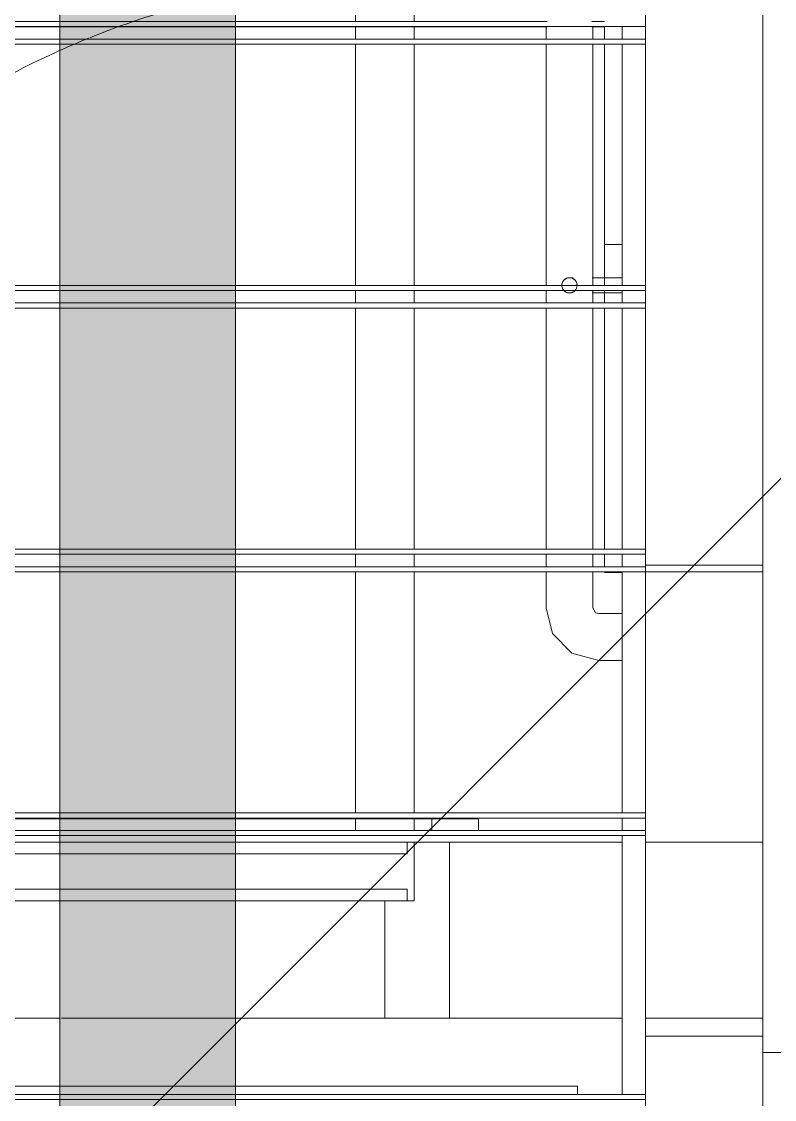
# Model space of a CAD drawing. Header units: millimetres. Extents: x -57519 to 497916, y -349472 to 446842.
# Drawn here: x 299070 to 299713, y 35338 to 36257 of the extents above; entities that cross this region are included whole.
import ezdxf

# ---------------------------------------------------------------- set-up
doc = ezdxf.new("R2010")
doc.units = ezdxf.units.MM
for name, color, linetype, lineweight in [('A-CLNG', 13, 'Continuous', 5), ('A-DETL-GENF', 92, 'Continuous', 5), ('A-DOOR', 31, 'Continuous', 5), ('A-DOOR-FRAM', 31, 'Continuous', 5), ('A-FLOR', 192, 'Continuous', 5), ('A-FLOR-HRAL', 11, 'Continuous', 5), ('A-WALL', 113, 'Continuous', 20), ('A-WALL-PATT', 111, 'Continuous', 20), ('S-STRS', 31, 'Continuous', 5)]:
    doc.layers.add(name, color=color, linetype=linetype, lineweight=lineweight)

# ---------------------------------------------------------------- blocks, each defined once
blk = doc.blocks.new('Cast-In-Place Stair - Run_Internal_-2743869-SITE COVERAGE')
at = {"layer": 'S-STRS'}
for p, q in [((50939.29, 36257.49), (50939.29, 36032.49)), ((50939.29, 36036.83), (50939.29, 36257.49)), ((50939.29, 36047.49), (50939.29, 36036.83)), ((50939.29, 36036.83), (50939.29, 36047.49)), ((50939.29, 36032.49), (50939.29, 35807.49)), ((50939.29, 35811.83), (50939.29, 36032.49)), ((50939.29, 35822.49), (50939.29, 35811.83)), ((50939.29, 35811.83), (50939.29, 35822.49)), ((50939.29, 35807.49), (50939.29, 35787.49)), ((50939.29, 35787.49), (50939.29, 35807.49)), ((50939.29, 35787.49), (50939.29, 35582.49)), ((50939.29, 35586.83), (50939.29, 35787.49))]:
    blk.add_line(p, q, dxfattribs=at)
blk = doc.blocks.new('Cast-In-Place Stair - ___-2743868-SITE COVERAGE')
at = {"layer": 'S-STRS'}
for p, q in [((50939.29, 36257.49), (50939.29, 36036.83)), ((50939.29, 36051.83), (50939.29, 36257.49)), ((50939.29, 36051.83), (50939.29, 36036.83)), ((50939.29, 36047.49), (50939.29, 36036.83)), ((50939.29, 36036.83), (50939.29, 36047.49)), ((50939.29, 36032.49), (50939.29, 35811.83)), ((50939.29, 35826.83), (50939.29, 36032.49)), ((50939.29, 35826.83), (50939.29, 35811.83)), ((50939.29, 35822.49), (50939.29, 35811.83)), ((50939.29, 35822.49), (50939.29, 35811.83)), ((50939.29, 35807.49), (50939.29, 35787.49)), ((50939.29, 35807.49), (50939.29, 35793.92)), ((50939.29, 35787.49), (50939.29, 35586.83)), ((50939.29, 35787.49), (50939.29, 35688.59)), ((50939.29, 35688.59), (50939.29, 35597.49)), ((50939.29, 35597.49), (50939.29, 35586.83))]:
    blk.add_line(p, q, dxfattribs=at)
blk.add_blockref('Cast-In-Place Stair - Run_Internal_-2743869-SITE COVERAGE', (0, 0))
blk = doc.blocks.new('Monolithic Run - Run_Internal_-2743869-SITE COVERAGE')
at = {"layer": 'S-STRS'}
for p, q in [((50939.29, 36257.49), (50939.29, 36032.49)), ((50939.29, 36036.83), (50939.29, 36257.49)), ((50939.29, 36047.49), (50939.29, 36036.83)), ((50939.29, 36036.83), (50939.29, 36047.49)), ((50939.29, 36032.49), (50939.29, 35807.49)), ((50939.29, 35811.83), (50939.29, 36032.49)), ((50939.29, 35822.49), (50939.29, 35811.83)), ((50939.29, 35811.83), (50939.29, 35822.49)), ((50939.29, 35807.49), (50939.29, 35787.49)), ((50939.29, 35787.49), (50939.29, 35807.49)), ((50939.29, 35787.49), (50939.29, 35582.49)), ((50939.29, 35586.83), (50939.29, 35787.49))]:
    blk.add_line(p, q, dxfattribs=at)
blk = doc.blocks.new('Precast Stair - Run_Internal_-6008571-SITE COVERAGE')
at = {"layer": 'S-STRS'}
for p, q in [((50339.29, 36257.49), (49774.29, 36257.49)), ((49774.29, 36253.1), (50339.29, 36253.1)), ((50489.29, 36257.49), (50339.29, 36257.49)), ((50339.29, 36253.1), (50489.29, 36253.1)), ((50755.15, 36257.49), (50489.29, 36257.49)), ((50489.29, 36253.1), (50755.15, 36253.1)), ((50804.29, 36257.49), (50793.43, 36257.49)), ((50793.44, 36253.1), (50804.29, 36253.1)), ((50839.29, 36242.49), (50839.29, 36253.14)), ((50839.29, 36242.49), (50839.29, 36253.1)), ((50839.29, 36253.1), (50839.29, 36242.49)), ((50839.29, 36253.1), (50839.29, 36242.49)), ((49774.29, 36242.49), (50339.29, 36242.49)), ((50339.29, 36242.49), (50489.29, 36242.49)), ((50489.29, 36242.49), (50755.14, 36242.49)), ((50793.45, 36242.49), (50804.29, 36242.49)), ((50339.29, 36238.1), (49774.29, 36238.1)), ((50489.29, 36238.1), (50339.29, 36238.1)), ((50755.14, 36238.1), (50489.29, 36238.1)), ((50804.29, 36238.1), (50793.45, 36238.1)), ((50839.29, 36032.49), (50839.29, 36238.14)), ((50839.29, 36238.14), (50839.29, 36032.49)), ((50339.29, 36032.49), (49774.29, 36032.49)), ((50489.29, 36032.49), (50339.29, 36032.49)), ((50754.97, 36032.49), (50489.29, 36032.49)), ((50804.29, 36032.49), (50793.61, 36032.49)), ((49774.29, 36028.1), (50339.29, 36028.1)), ((50339.29, 36028.1), (50489.29, 36028.1)), ((50489.29, 36028.1), (50755.01, 36028.1)), ((50793.61, 36028.1), (50804.29, 36028.1)), ((50839.29, 36017.49), (50839.29, 36028.14)), ((50839.29, 36017.49), (50839.29, 36028.1)), ((50839.29, 36028.1), (50839.29, 36017.49)), ((50839.29, 36028.1), (50839.29, 36017.49)), ((49774.29, 36017.49), (50339.29, 36017.49)), ((50339.29, 36013.1), (49774.29, 36013.1)), ((50339.29, 36017.49), (50489.29, 36017.49)), ((50489.29, 36013.1), (50339.29, 36013.1)), ((50489.29, 36017.49), (50755.08, 36017.49)), ((50755.12, 36013.1), (50489.29, 36013.1)), ((50793.61, 36017.49), (50804.29, 36017.49)), ((50804.29, 36013.1), (50793.61, 36013.1)), ((50839.29, 35807.49), (50839.29, 36013.14)), ((50839.29, 36013.14), (50839.29, 35807.49)), ((50839.29, 35793.92), (50839.29, 35803.14)), ((50839.29, 35803.14), (50839.29, 35793.92)), ((49774.29, 35792.49), (50339.29, 35792.49)), ((50339.29, 35792.49), (50489.29, 35792.49)), ((50489.29, 35792.49), (50754.97, 35792.49)), ((50793.36, 35792.49), (50804.29, 35792.49)), ((50339.29, 35788.1), (49774.29, 35788.1)), ((50489.29, 35788.1), (50339.29, 35788.1)), ((50754.97, 35788.1), (50489.29, 35788.1)), ((50804.29, 35788.1), (50793.39, 35788.1))]:
    blk.add_line(p, q, dxfattribs=at)
blk = doc.blocks.new('Precast Stair - ___-6008570-SITE COVERAGE')
at = {"layer": 'S-STRS'}
for p, q in [((50339.29, 36253.1), (49774.29, 36253.1)), ((50489.29, 36253.1), (50339.29, 36253.1)), ((50755.15, 36253.1), (50489.29, 36253.1)), ((50804.29, 36253.1), (50793.44, 36253.1)), ((50839.29, 36242.49), (50839.29, 36253.1)), ((50839.29, 36253.1), (50839.29, 36242.49)), ((50839.29, 36242.49), (50839.29, 36253.1)), ((50839.29, 36242.49), (50839.29, 36253.1)), ((49774.29, 36238.1), (50339.29, 36238.1)), ((50339.29, 36238.1), (50489.29, 36238.1)), ((50489.29, 36238.1), (50755.14, 36238.1)), ((50793.45, 36238.1), (50804.29, 36238.1)), ((50839.29, 36032.49), (50839.29, 36238.14)), ((50839.29, 36238.1), (50839.29, 36032.49)), ((50339.29, 36028.1), (49774.29, 36028.1)), ((50489.29, 36028.1), (50339.29, 36028.1)), ((50755.01, 36028.1), (50489.29, 36028.1)), ((50804.29, 36028.1), (50793.61, 36028.1)), ((50839.29, 36017.49), (50839.29, 36028.1)), ((50839.29, 36028.1), (50839.29, 36017.49)), ((50839.29, 36017.49), (50839.29, 36028.1)), ((50839.29, 36017.49), (50839.29, 36028.1)), ((49774.29, 36013.1), (50339.29, 36013.1)), ((50339.29, 36013.1), (50489.29, 36013.1)), ((50489.29, 36013.1), (50755.12, 36013.1)), ((50793.61, 36013.1), (50804.29, 36013.1)), ((50839.29, 35807.49), (50839.29, 36013.14)), ((50839.29, 36013.1), (50839.29, 35807.49)), ((50839.29, 35793.92), (50839.29, 35803.14)), ((50839.29, 35803.14), (50839.29, 35793.92)), ((49774.29, 35788.1), (50339.29, 35788.1)), ((50339.29, 35788.1), (49774.29, 35788.1)), ((50339.29, 35788.1), (50489.29, 35788.1)), ((50489.29, 35788.1), (50339.29, 35788.1)), ((50489.29, 35788.1), (50754.97, 35788.1)), ((50754.97, 35788.1), (50489.29, 35788.1)), ((50793.39, 35788.1), (50804.29, 35788.1)), ((50804.29, 35788.1), (50793.39, 35788.1))]:
    blk.add_line(p, q, dxfattribs=at)
blk.add_blockref('Precast Stair - Run_Internal_-6008571-SITE COVERAGE', (0, 0))
blk = doc.blocks.new('Precast Stair - Run_Internal_-6008556-SITE COVERAGE')
at = {"layer": 'S-STRS'}
for p, q in [((50939.29, 36257.49), (50939.29, 36051.83)), ((50939.29, 36051.83), (50939.29, 36257.49)), ((50939.29, 36047.49), (50939.29, 36036.87)), ((50939.29, 36036.87), (50939.29, 36047.49)), ((50939.29, 36047.49), (50939.29, 36036.83)), ((50939.29, 36036.87), (50939.29, 36047.49)), ((50939.29, 36032.49), (50939.29, 35826.83)), ((50939.29, 35826.83), (50939.29, 36032.49)), ((50939.29, 35822.49), (50939.29, 35811.83)), ((50939.29, 35811.87), (50939.29, 35822.49))]:
    blk.add_line(p, q, dxfattribs=at)
blk = doc.blocks.new('Precast Stair - ___-6008555-SITE COVERAGE')
at = {"layer": 'S-STRS'}
for p, q in [((50939.29, 36257.49), (50939.29, 36051.83)), ((50939.29, 36257.49), (50939.29, 36140.36)), ((50939.29, 36140.36), (50939.29, 36051.87)), ((50939.29, 36047.49), (50939.29, 36036.87)), ((50939.29, 36047.49), (50939.29, 36036.87)), ((50939.29, 36047.49), (50939.29, 36036.87)), ((50939.29, 36047.49), (50939.29, 36036.87)), ((50939.29, 36032.49), (50939.29, 35826.83)), ((50939.29, 36032.49), (50939.29, 35826.83)), ((50939.29, 35822.49), (50939.29, 35811.87)), ((50939.29, 35811.87), (50939.29, 35822.49))]:
    blk.add_line(p, q, dxfattribs=at)
blk.add_blockref('Precast Stair - Run_Internal_-6008556-SITE COVERAGE', (0, 0))
blk = doc.blocks.new('Monolithic Run - Run_Internal_-6008556-SITE COVERAGE')
at = {"layer": 'S-STRS'}
for p, q in [((50939.29, 36257.49), (50939.29, 36051.83)), ((50939.29, 36051.83), (50939.29, 36257.49)), ((50939.29, 36047.49), (50939.29, 36036.87)), ((50939.29, 36036.87), (50939.29, 36047.49)), ((50939.29, 36047.49), (50939.29, 36036.83)), ((50939.29, 36036.87), (50939.29, 36047.49)), ((50939.29, 36032.49), (50939.29, 35826.83)), ((50939.29, 35826.83), (50939.29, 36032.49)), ((50939.29, 35822.49), (50939.29, 35811.83)), ((50939.29, 35811.87), (50939.29, 35822.49))]:
    blk.add_line(p, q, dxfattribs=at)
blk = doc.blocks.new('Monolithic Run - Run_Internal_-6008571-SITE COVERAGE')
at = {"layer": 'S-STRS'}
for p, q in [((50339.29, 36257.49), (49774.29, 36257.49)), ((49774.29, 36253.1), (50339.29, 36253.1)), ((50489.29, 36257.49), (50339.29, 36257.49)), ((50339.29, 36253.1), (50489.29, 36253.1)), ((50755.15, 36257.49), (50489.29, 36257.49)), ((50489.29, 36253.1), (50755.15, 36253.1)), ((50804.29, 36257.49), (50793.43, 36257.49)), ((50793.44, 36253.1), (50804.29, 36253.1)), ((50839.29, 36242.49), (50839.29, 36253.14)), ((50839.29, 36242.49), (50839.29, 36253.1)), ((50839.29, 36253.1), (50839.29, 36242.49)), ((50839.29, 36253.1), (50839.29, 36242.49)), ((49774.29, 36242.49), (50339.29, 36242.49)), ((50339.29, 36242.49), (50489.29, 36242.49)), ((50489.29, 36242.49), (50755.14, 36242.49)), ((50793.45, 36242.49), (50804.29, 36242.49)), ((50339.29, 36238.1), (49774.29, 36238.1)), ((50489.29, 36238.1), (50339.29, 36238.1)), ((50755.14, 36238.1), (50489.29, 36238.1)), ((50804.29, 36238.1), (50793.45, 36238.1)), ((50839.29, 36032.49), (50839.29, 36238.14)), ((50839.29, 36238.14), (50839.29, 36032.49)), ((50339.29, 36032.49), (49774.29, 36032.49)), ((50489.29, 36032.49), (50339.29, 36032.49)), ((50754.97, 36032.49), (50489.29, 36032.49)), ((50804.29, 36032.49), (50793.61, 36032.49)), ((49774.29, 36028.1), (50339.29, 36028.1)), ((50339.29, 36028.1), (50489.29, 36028.1)), ((50489.29, 36028.1), (50755.01, 36028.1)), ((50793.61, 36028.1), (50804.29, 36028.1)), ((50839.29, 36017.49), (50839.29, 36028.14)), ((50839.29, 36017.49), (50839.29, 36028.1)), ((50839.29, 36028.1), (50839.29, 36017.49)), ((50839.29, 36028.1), (50839.29, 36017.49)), ((49774.29, 36017.49), (50339.29, 36017.49)), ((50339.29, 36013.1), (49774.29, 36013.1)), ((50339.29, 36017.49), (50489.29, 36017.49)), ((50489.29, 36013.1), (50339.29, 36013.1)), ((50489.29, 36017.49), (50755.08, 36017.49)), ((50755.12, 36013.1), (50489.29, 36013.1)), ((50793.61, 36017.49), (50804.29, 36017.49)), ((50804.29, 36013.1), (50793.61, 36013.1)), ((50839.29, 35807.49), (50839.29, 36013.14)), ((50839.29, 36013.14), (50839.29, 35807.49)), ((50839.29, 35793.92), (50839.29, 35803.14)), ((50839.29, 35803.14), (50839.29, 35793.92)), ((49774.29, 35792.49), (50339.29, 35792.49)), ((50339.29, 35792.49), (50489.29, 35792.49)), ((50489.29, 35792.49), (50754.97, 35792.49)), ((50793.36, 35792.49), (50804.29, 35792.49)), ((50339.29, 35788.1), (49774.29, 35788.1)), ((50489.29, 35788.1), (50339.29, 35788.1)), ((50754.97, 35788.1), (50489.29, 35788.1)), ((50804.29, 35788.1), (50793.39, 35788.1))]:
    blk.add_line(p, q, dxfattribs=at)
blk = doc.blocks.new('Cast-In-Place Stair - Run_Internal_-6086037-SITE COVERAGE')
at = {"layer": 'S-STRS'}
for p, q in [((49739.29, 36253.14), (50339.29, 36253.14)), ((50339.29, 36253.14), (50489.29, 36253.14)), ((50489.29, 36253.14), (50839.29, 36253.14)), ((50839.29, 36032.49), (50839.29, 36257.49)), ((50839.29, 36253.14), (50839.29, 36257.49)), ((50839.29, 36242.49), (50839.29, 36253.14)), ((50839.29, 36253.14), (50839.29, 36242.49)), ((50839.29, 36253.14), (50839.29, 36032.49)), ((49739.29, 36242.49), (50339.29, 36242.49)), ((50339.29, 36242.49), (50489.29, 36242.49)), ((50489.29, 36242.49), (50839.29, 36242.49)), ((50839.29, 36242.49), (50839.29, 36238.14)), ((50339.29, 36238.14), (49739.29, 36238.14)), ((50489.29, 36238.14), (50339.29, 36238.14)), ((50839.29, 36238.14), (50489.29, 36238.14)), ((50339.29, 36032.49), (49739.29, 36032.49)), ((50489.29, 36032.49), (50339.29, 36032.49)), ((50839.29, 36032.49), (50489.29, 36032.49)), ((50839.29, 35807.49), (50839.29, 36032.49)), ((50839.29, 36028.14), (50839.29, 36032.49)), ((49739.29, 36028.14), (50339.29, 36028.14)), ((50339.29, 36028.14), (50489.29, 36028.14)), ((50489.29, 36028.14), (50839.29, 36028.14)), ((50839.29, 36017.49), (50839.29, 36028.14)), ((50839.29, 36028.14), (50839.29, 36017.49)), ((50839.29, 36028.14), (50839.29, 35807.49)), ((49739.29, 36017.49), (50339.29, 36017.49)), ((50339.29, 36013.14), (49739.29, 36013.14)), ((50339.29, 36017.49), (50489.29, 36017.49)), ((50489.29, 36013.14), (50339.29, 36013.14)), ((50489.29, 36017.49), (50839.29, 36017.49)), ((50839.29, 36013.14), (50489.29, 36013.14)), ((50839.29, 36017.49), (50839.29, 36013.14)), ((50339.29, 35807.49), (49739.29, 35807.49)), ((49739.29, 35803.14), (50339.29, 35803.14)), ((50489.29, 35807.49), (50339.29, 35807.49)), ((50339.29, 35803.14), (50489.29, 35803.14)), ((50839.29, 35807.49), (50489.29, 35807.49)), ((50489.29, 35803.14), (50839.29, 35803.14)), ((50839.29, 35582.49), (50839.29, 35807.49)), ((50839.29, 35803.14), (50839.29, 35807.49)), ((50839.29, 35792.49), (50839.29, 35803.14)), ((50839.29, 35803.14), (50839.29, 35792.49)), ((50839.29, 35803.14), (50839.29, 35582.49)), ((49739.29, 35792.49), (50339.29, 35792.49)), ((50339.29, 35792.49), (50489.29, 35792.49)), ((50489.29, 35792.49), (50839.29, 35792.49)), ((50839.29, 35792.49), (50839.29, 35788.14)), ((50339.29, 35788.14), (49739.29, 35788.14)), ((50489.29, 35788.14), (50339.29, 35788.14)), ((50839.29, 35788.14), (50489.29, 35788.14)), ((50339.29, 35582.49), (49739.29, 35582.49)), ((50489.29, 35582.49), (50339.29, 35582.49)), ((50839.29, 35582.49), (50489.29, 35582.49)), ((50839.29, 35342.49), (50839.29, 35582.49)), ((50839.29, 35578.14), (50839.29, 35582.49)), ((49739.29, 35578.14), (50339.29, 35578.14)), ((50339.29, 35578.14), (50489.29, 35578.14)), ((50489.29, 35578.14), (50839.29, 35578.14)), ((50839.29, 35567.49), (50839.29, 35578.14)), ((50839.29, 35578.14), (50839.29, 35567.49)), ((50839.29, 35578.14), (50839.29, 35392.06)), ((49739.29, 35567.49), (50339.29, 35567.49)), ((50339.29, 35563.14), (49739.29, 35563.14)), ((50339.29, 35567.49), (50489.29, 35567.49)), ((50489.29, 35563.14), (50339.29, 35563.14)), ((50489.29, 35567.49), (50839.29, 35567.49)), ((50839.29, 35563.14), (50489.29, 35563.14)), ((50839.29, 35567.49), (50839.29, 35563.14)), ((50839.29, 35392.06), (50839.29, 35342.49)), ((49739.29, 35342.49), (50339.29, 35342.49)), ((50339.29, 35342.49), (50489.29, 35342.49)), ((50489.29, 35342.49), (50839.29, 35342.49)), ((50839.29, 35342.49), (50839.29, 35338.14)), ((50339.29, 35338.14), (49739.29, 35338.14)), ((50489.29, 35338.14), (50339.29, 35338.14)), ((50839.29, 35338.14), (50489.29, 35338.14))]:
    blk.add_line(p, q, dxfattribs=at)
blk = doc.blocks.new('Cast-In-Place Stair - ___-6086036-SITE COVERAGE')
at = {"layer": 'S-STRS'}
for p, q in [((50339.29, 36253.14), (49739.29, 36253.14)), ((50489.29, 36253.14), (50339.29, 36253.14)), ((50839.29, 36253.14), (50489.29, 36253.14)), ((50839.29, 36242.49), (50839.29, 36253.14)), ((50839.29, 36253.14), (50839.29, 36242.49)), ((50839.29, 36032.49), (50839.29, 36253.14)), ((50839.29, 36238.14), (50839.29, 36253.14)), ((49739.29, 36238.14), (50339.29, 36238.14)), ((50339.29, 36238.14), (50489.29, 36238.14)), ((50489.29, 36238.14), (50839.29, 36238.14)), ((50839.29, 36238.14), (50839.29, 36032.49)), ((50339.29, 36028.14), (49739.29, 36028.14)), ((50489.29, 36028.14), (50339.29, 36028.14)), ((50839.29, 36028.14), (50489.29, 36028.14)), ((50839.29, 36017.49), (50839.29, 36028.14)), ((50839.29, 36028.14), (50839.29, 36017.49)), ((50839.29, 35807.49), (50839.29, 36028.14)), ((50839.29, 36013.14), (50839.29, 36028.14)), ((49739.29, 36013.14), (50339.29, 36013.14)), ((50339.29, 36013.14), (50489.29, 36013.14)), ((50489.29, 36013.14), (50839.29, 36013.14)), ((50839.29, 36013.14), (50839.29, 35807.49)), ((50339.29, 35803.14), (49739.29, 35803.14)), ((50489.29, 35803.14), (50339.29, 35803.14)), ((50839.29, 35803.14), (50489.29, 35803.14)), ((50839.29, 35792.49), (50839.29, 35803.14)), ((50839.29, 35803.14), (50839.29, 35792.49)), ((50839.29, 35582.49), (50839.29, 35803.14)), ((50839.29, 35788.14), (50839.29, 35803.14)), ((49739.29, 35788.14), (50339.29, 35788.14)), ((50339.29, 35788.14), (50489.29, 35788.14)), ((50489.29, 35788.14), (50839.29, 35788.14)), ((50839.29, 35788.14), (50839.29, 35582.49)), ((50339.29, 35578.14), (49739.29, 35578.14)), ((50489.29, 35578.14), (50339.29, 35578.14)), ((50839.29, 35578.14), (50489.29, 35578.14)), ((50839.29, 35567.49), (50839.29, 35578.14)), ((50839.29, 35578.14), (50839.29, 35567.49)), ((50839.29, 35392.06), (50839.29, 35578.14)), ((50839.29, 35563.14), (50839.29, 35578.14)), ((49739.29, 35563.14), (50339.29, 35563.14)), ((50339.29, 35563.14), (50489.29, 35563.14)), ((50489.29, 35563.14), (50839.29, 35563.14)), ((50839.29, 35563.14), (50839.29, 35392.06)), ((50839.29, 35342.49), (50839.29, 35392.06)), ((50839.29, 35392.06), (50839.29, 35342.49)), ((49739.29, 35338.14), (50339.29, 35338.14)), ((50339.29, 35338.14), (49739.29, 35338.14)), ((50339.29, 35338.14), (50489.29, 35338.14)), ((50489.29, 35338.14), (50339.29, 35338.14)), ((50489.29, 35338.14), (50839.29, 35338.14)), ((50839.29, 35338.14), (50489.29, 35338.14))]:
    blk.add_line(p, q, dxfattribs=at)
blk.add_blockref('Cast-In-Place Stair - Run_Internal_-6086037-SITE COVERAGE', (0, 0))
blk = doc.blocks.new('Monolithic Run - Run_Internal_-6086037-SITE COVERAGE')
at = {"layer": 'S-STRS'}
for p, q in [((49739.29, 36253.14), (50339.29, 36253.14)), ((50339.29, 36253.14), (50489.29, 36253.14)), ((50489.29, 36253.14), (50839.29, 36253.14)), ((50839.29, 36032.49), (50839.29, 36257.49)), ((50839.29, 36253.14), (50839.29, 36257.49)), ((50839.29, 36242.49), (50839.29, 36253.14)), ((50839.29, 36253.14), (50839.29, 36242.49)), ((50839.29, 36253.14), (50839.29, 36032.49)), ((49739.29, 36242.49), (50339.29, 36242.49)), ((50339.29, 36242.49), (50489.29, 36242.49)), ((50489.29, 36242.49), (50839.29, 36242.49)), ((50839.29, 36242.49), (50839.29, 36238.14)), ((50339.29, 36238.14), (49739.29, 36238.14)), ((50489.29, 36238.14), (50339.29, 36238.14)), ((50839.29, 36238.14), (50489.29, 36238.14)), ((50339.29, 36032.49), (49739.29, 36032.49)), ((50489.29, 36032.49), (50339.29, 36032.49)), ((50839.29, 36032.49), (50489.29, 36032.49)), ((50839.29, 35807.49), (50839.29, 36032.49)), ((50839.29, 36028.14), (50839.29, 36032.49)), ((49739.29, 36028.14), (50339.29, 36028.14)), ((50339.29, 36028.14), (50489.29, 36028.14)), ((50489.29, 36028.14), (50839.29, 36028.14)), ((50839.29, 36017.49), (50839.29, 36028.14)), ((50839.29, 36028.14), (50839.29, 36017.49)), ((50839.29, 36028.14), (50839.29, 35807.49)), ((49739.29, 36017.49), (50339.29, 36017.49)), ((50339.29, 36013.14), (49739.29, 36013.14)), ((50339.29, 36017.49), (50489.29, 36017.49)), ((50489.29, 36013.14), (50339.29, 36013.14)), ((50489.29, 36017.49), (50839.29, 36017.49)), ((50839.29, 36013.14), (50489.29, 36013.14)), ((50839.29, 36017.49), (50839.29, 36013.14)), ((50339.29, 35807.49), (49739.29, 35807.49)), ((49739.29, 35803.14), (50339.29, 35803.14)), ((50489.29, 35807.49), (50339.29, 35807.49)), ((50339.29, 35803.14), (50489.29, 35803.14)), ((50839.29, 35807.49), (50489.29, 35807.49)), ((50489.29, 35803.14), (50839.29, 35803.14)), ((50839.29, 35582.49), (50839.29, 35807.49)), ((50839.29, 35803.14), (50839.29, 35807.49)), ((50839.29, 35792.49), (50839.29, 35803.14)), ((50839.29, 35803.14), (50839.29, 35792.49)), ((50839.29, 35803.14), (50839.29, 35582.49)), ((49739.29, 35792.49), (50339.29, 35792.49)), ((50339.29, 35792.49), (50489.29, 35792.49)), ((50489.29, 35792.49), (50839.29, 35792.49)), ((50839.29, 35792.49), (50839.29, 35788.14)), ((50339.29, 35788.14), (49739.29, 35788.14)), ((50489.29, 35788.14), (50339.29, 35788.14)), ((50839.29, 35788.14), (50489.29, 35788.14)), ((50339.29, 35582.49), (49739.29, 35582.49)), ((50489.29, 35582.49), (50339.29, 35582.49)), ((50839.29, 35582.49), (50489.29, 35582.49)), ((50839.29, 35342.49), (50839.29, 35582.49)), ((50839.29, 35578.14), (50839.29, 35582.49)), ((49739.29, 35578.14), (50339.29, 35578.14)), ((50339.29, 35578.14), (50489.29, 35578.14)), ((50489.29, 35578.14), (50839.29, 35578.14)), ((50839.29, 35567.49), (50839.29, 35578.14)), ((50839.29, 35578.14), (50839.29, 35567.49)), ((50839.29, 35578.14), (50839.29, 35392.06)), ((49739.29, 35567.49), (50339.29, 35567.49)), ((50339.29, 35563.14), (49739.29, 35563.14)), ((50339.29, 35567.49), (50489.29, 35567.49)), ((50489.29, 35563.14), (50339.29, 35563.14)), ((50489.29, 35567.49), (50839.29, 35567.49)), ((50839.29, 35563.14), (50489.29, 35563.14)), ((50839.29, 35567.49), (50839.29, 35563.14)), ((50839.29, 35392.06), (50839.29, 35342.49)), ((49739.29, 35342.49), (50339.29, 35342.49)), ((50339.29, 35342.49), (50489.29, 35342.49)), ((50489.29, 35342.49), (50839.29, 35342.49)), ((50839.29, 35342.49), (50839.29, 35338.14)), ((50339.29, 35338.14), (49739.29, 35338.14)), ((50489.29, 35338.14), (50339.29, 35338.14)), ((50839.29, 35338.14), (50489.29, 35338.14))]:
    blk.add_line(p, q, dxfattribs=at)
blk = doc.blocks.new('Railing - Handrail On Railing_End Post-V108-SITE COVERAGE')
at = {"layer": 'A-FLOR-HRAL'}
for p, q in [((-19.31, 6.5), (-45, 6.5)), ((-3.04, 6.5), (0, 6.5)), ((-45, -6.5), (-19.32, -6.5)), ((-20, 0), (-10, 0)), ((-14.14, 0), (-20, 0)), ((-20, -4.35), (-20, -15)), ((-10, 0), (-14.14, 0)), ((-10, 0), (14.14, 0)), ((0, 0), (-10, 0)), ((14.14, 0), (0, 0)), ((14.14, 0), (17.32, 0)), ((17.32, 0), (14.14, 0)), ((17.32, 0), (20, 0)), ((19.32, 0), (17.32, 0)), ((20, 0), (19.32, 0)), ((20, -15), (20, -4.35)), ((-20, -19.35), (-20, -225)), ((20, -225), (20, -19.35)), ((-20, -229.35), (-20, -240)), ((20, -240), (20, -229.35)), ((-20, -244.35), (-20, -275)), ((20, -275), (20, -244.35)), ((-25, -280), (-45, -280)), ((-45, -320), (-25, -320))]:
    blk.add_line(p, q, dxfattribs=at)
at = {"layer": 'A-FLOR-HRAL', "flags": 128}
for points in [[(-25, -320), (-2.15, -313.77), (14.37, -296.8), (20, -275)], [(-20, -275), (-22.3, -279.21), (-25, -280)]]:
    blk.add_lwpolyline(points, dxfattribs=at)
at = {"layer": 'A-FLOR-HRAL'}
for start, end in [(150, 180), (135, 150), (30, 135), (360, 30), (180, 225), (225, 255), (255, 270), (270, 285), (285, 315), (315, 330), (330, 360)]:
    blk.add_arc((0, 0), 6.5, start, end, dxfattribs=at)
blk = doc.blocks.new('Railing - Railing-7308593-SITE COVERAGE')
at = {"layer": 'A-FLOR-HRAL'}
for p, q in [((50754.29, 36253.14), (50754.29, 36242.49)), ((50794.29, 36242.49), (50794.29, 36253.14)), ((50754.29, 36238.14), (50754.29, 36032.49)), ((50794.29, 36032.49), (50794.29, 36238.14))]:
    blk.add_line(p, q, dxfattribs=at)
at = {"layer": 'A-FLOR-HRAL', "flags": 128}
for points in [[(50754.29, 36032.49), (50754.97, 36032.49), (50756.97, 36032.49), (50760.15, 36032.49)], [(50794.29, 36032.49), (50793.61, 36032.49), (50791.61, 36032.49), (50788.44, 36032.49), (50784.29, 36032.49), (50779.47, 36032.49), (50774.29, 36032.49), (50769.12, 36032.49), (50764.29, 36032.49), (50760.15, 36032.49), (50756.97, 36032.49), (50754.97, 36032.49), (50754.29, 36032.49)], [(50760.15, 36032.49), (50764.29, 36032.49), (50769.12, 36032.49), (50774.29, 36032.49), (50779.47, 36032.49), (50784.29, 36032.49)], [(50784.29, 36032.49), (50788.44, 36032.49), (50791.61, 36032.49), (50793.61, 36032.49), (50794.29, 36032.49)]]:
    blk.add_lwpolyline(points, dxfattribs=at)
at = {"extrusion": (0, 0, -1), "zscale": -1}
blk.add_blockref('Railing - Handrail On Railing_End Post-V108-SITE COVERAGE', (-50774.29, 36032.49), dxfattribs=at)
blk = doc.blocks.new('Railing - Handrail On Railing_End Post-V350-SITE COVERAGE')
at = {"layer": 'A-FLOR-HRAL'}
for p, q in [((-19.31, 6.5), (-45, 6.5)), ((-3.04, 6.5), (0, 6.5)), ((-45, -6.5), (-19.32, -6.5)), ((-20, 0), (-19.32, 0)), ((-10, 0), (-20, 0)), ((-20, -4.35), (-20, -15)), ((-19.32, 0), (0, 0)), ((-5.18, 0), (-10, 0)), ((20, 0), (-5.18, 0)), ((0, 0), (10, 0)), ((10, 0), (19.32, 0)), ((19.32, 0), (20, 0)), ((20, -15), (20, -4.35)), ((-20, -19.35), (-20, -225)), ((20, -225), (20, -19.35)), ((-20, -229.35), (-20, -240)), ((20, -240), (20, -229.35)), ((-20, -244.35), (-20, -275)), ((20, -275), (20, -244.35)), ((14.37, -296.8), (20, -275)), ((-25, -280), (-45, -280)), ((-45, -320), (-25, -320))]:
    blk.add_line(p, q, dxfattribs=at)
at = {"layer": 'A-FLOR-HRAL', "flags": 128}
for points in [[(-20, -275), (-22.3, -279.21), (-25, -280)], [(-25, -320), (-2.15, -313.77), (14.37, -296.8)]]:
    blk.add_lwpolyline(points, dxfattribs=at)
at = {"layer": 'A-FLOR-HRAL'}
for start, end in [(120, 180), (90, 120), (360, 90), (180, 225), (225, 315), (315, 330), (330, 360)]:
    blk.add_arc((0, 0), 6.5, start, end, dxfattribs=at)
blk = doc.blocks.new('Railing - Railing-13704557-SITE COVERAGE')
at = {"layer": 'A-FLOR-HRAL'}
for p, q in [((50754.29, 36253.14), (50754.29, 36242.49)), ((50794.29, 36242.49), (50794.29, 36253.14)), ((50754.29, 36238.14), (50754.29, 36032.49)), ((50794.29, 36032.49), (50794.29, 36238.14)), ((50779.47, 36032.49), (50774.29, 36032.49)), ((50793.61, 36032.49), (50794.29, 36032.49))]:
    blk.add_line(p, q, dxfattribs=at)
at = {"layer": 'A-FLOR-HRAL', "flags": 128}
for points in [[(50754.29, 36032.49), (50754.97, 36032.49), (50756.97, 36032.49), (50760.15, 36032.49), (50764.29, 36032.49), (50769.12, 36032.49), (50774.29, 36032.49), (50779.47, 36032.49), (50784.29, 36032.49), (50788.44, 36032.49)], [(50774.29, 36032.49), (50769.12, 36032.49), (50764.29, 36032.49), (50760.15, 36032.49), (50756.97, 36032.49), (50754.97, 36032.49), (50754.29, 36032.49)], [(50794.29, 36032.49), (50793.61, 36032.49), (50791.61, 36032.49), (50788.44, 36032.49), (50784.29, 36032.49), (50779.47, 36032.49)], [(50788.44, 36032.49), (50791.61, 36032.49), (50793.61, 36032.49)]]:
    blk.add_lwpolyline(points, dxfattribs=at)
at = {"extrusion": (0, 0, -1), "zscale": -1}
blk.add_blockref('Railing - Handrail On Railing_End Post-V350-SITE COVERAGE', (-50774.29, 36032.49), dxfattribs=at)
blk = doc.blocks.new('Railing - Handrail On Railing_End Post-V357-SITE COVERAGE')
at = {"layer": 'A-FLOR-HRAL'}
for p, q in [((-19.31, 6.5), (-45, 6.5)), ((-3.04, 6.5), (0, 6.5)), ((-45, -6.5), (-19.32, -6.5)), ((-20, 0), (-19.32, 0)), ((-17.32, 0), (-20, 0)), ((-20, -4.35), (-20, -15)), ((-19.32, 0), (-17.32, 0)), ((-17.32, 0), (-14.14, 0)), ((-14.14, 0), (-17.32, 0)), ((-14.14, 0), (-10, 0)), ((-10, 0), (-14.14, 0)), ((-10, 0), (-5.18, 0)), ((5.18, 0), (-10, 0)), ((-5.18, 0), (0, 0)), ((0, 0), (5.18, 0)), ((5.18, 0), (10, 0)), ((10, 0), (5.18, 0)), ((10, 0), (14.14, 0)), ((17.32, 0), (10, 0)), ((14.14, 0), (17.32, 0)), ((17.32, 0), (19.32, 0)), ((19.32, 0), (17.32, 0)), ((19.32, 0), (20, 0)), ((20, 0), (19.32, 0)), ((20, -15), (20, -4.35)), ((-20, -19.35), (-20, -225)), ((20, -225), (20, -19.35)), ((-20, -229.35), (-20, -240)), ((20, -240), (20, -229.35)), ((-20, -244.35), (-20, -275)), ((20, -275), (20, -244.35)), ((-20, -275), (-22.3, -279.21)), ((14.37, -296.8), (20, -275)), ((-25, -280), (-45, -280)), ((-22.3, -279.21), (-25, -280)), ((-45, -320), (-25, -320))]:
    blk.add_line(p, q, dxfattribs=at)
at = {"layer": 'A-FLOR-HRAL', "flags": 128}
blk.add_lwpolyline([(-25, -320), (-2.15, -313.77), (14.37, -296.8)], dxfattribs=at)
at = {"layer": 'A-FLOR-HRAL'}
for start, end in [(165, 180), (150, 165), (135, 150), (105, 135), (75, 105), (30, 75), (360, 30), (180, 225), (225, 240), (240, 315), (315, 330), (330, 345), (345, 360)]:
    blk.add_arc((0, 0), 6.5, start, end, dxfattribs=at)
blk = doc.blocks.new('Railing - Railing-13704605-SITE COVERAGE')
at = {"layer": 'A-FLOR-HRAL'}
for p, q in [((50754.29, 36253.14), (50754.29, 36242.49)), ((50794.29, 36242.49), (50794.29, 36253.14)), ((50754.29, 36238.14), (50754.29, 36032.49)), ((50794.29, 36032.49), (50794.29, 36238.14)), ((50754.29, 36032.49), (50754.97, 36032.49)), ((50754.97, 36032.49), (50754.29, 36032.49)), ((50754.97, 36032.49), (50756.97, 36032.49)), ((50756.97, 36032.49), (50754.97, 36032.49)), ((50769.12, 36032.49), (50774.29, 36032.49)), ((50774.29, 36032.49), (50779.47, 36032.49))]:
    blk.add_line(p, q, dxfattribs=at)
at = {"layer": 'A-FLOR-HRAL', "flags": 128}
for points in [[(50756.97, 36032.49), (50760.15, 36032.49), (50764.29, 36032.49), (50769.12, 36032.49)], [(50788.44, 36032.49), (50784.29, 36032.49), (50779.47, 36032.49), (50774.29, 36032.49), (50769.12, 36032.49), (50764.29, 36032.49), (50760.15, 36032.49), (50756.97, 36032.49)], [(50779.47, 36032.49), (50784.29, 36032.49), (50788.44, 36032.49)], [(50788.44, 36032.49), (50791.61, 36032.49), (50793.61, 36032.49), (50794.29, 36032.49)], [(50794.29, 36032.49), (50793.61, 36032.49), (50791.61, 36032.49), (50788.44, 36032.49)]]:
    blk.add_lwpolyline(points, dxfattribs=at)
at = {"extrusion": (0, 0, -1), "zscale": -1}
blk.add_blockref('Railing - Handrail On Railing_End Post-V357-SITE COVERAGE', (-50774.29, 36032.49), dxfattribs=at)
blk = doc.blocks.new('DLN-Access Panel__AP07_ - _AP07_ 800 x 2000 _WH_-16806356-SITE COVERAGE')
at = {"layer": 'A-DOOR'}
for p, q in [((-425, 75), (-217.5, 75)), ((-425, 75), (-400, 75)), ((-400, 75), (-385, 75)), ((-217.5, 75), (-385, 75)), ((-385, 75), (-345, 75)), ((-385, 75), (-345, 75)), ((-345, 75), (-217.5, 75)), ((-345, 75), (-217.5, 75)), ((-217.5, 75), (-68.91, 75)), ((-68.91, 75), (-217.5, 75)), ((-217.5, 75), (-68.91, 75)), ((-217.5, 75), (-68.91, 75)), ((-67.5, 75), (425, 75)), ((385, 75), (-67.5, 75)), ((-67.5, 75), (345, 75)), ((-67.5, 75), (345, 75)), ((345, 75), (385, 75)), ((345, 75), (385, 75)), ((385, 75), (400, 75)), ((400, 75), (425, 75)), ((-345, -25), (-364, -25)), ((-364, -25), (-217.5, -25)), ((-364, -35), (-364, -25)), ((-364, -35), (-364, -25)), ((-217.5, -25), (-345, -25)), ((-67.5, -25), (-217.5, -25)), ((-217.5, -25), (-67.5, -25)), ((345, -25), (-67.5, -25)), ((-67.5, -25), (370, -25)), ((370, -25), (345, -25)), ((370, -25), (370, -35)), ((370, -35), (370, -25)), ((-217.5, -35), (-364, -35)), ((-217.5, -35), (-364, -35)), ((-67.5, -35), (-217.5, -35)), ((-67.5, -35), (-217.5, -35)), ((239.17, -35), (-67.5, -35)), ((239.17, -35), (-67.5, -35)), ((370, -35), (243.37, -35)), ((370, -35), (243.37, -35)), ((-364, -75), (-364, -65)), ((-364, -65), (-364, -75)), ((-364, -65), (-217.5, -65)), ((-364, -65), (-217.5, -65)), ((-217.5, -65), (-67.5, -65)), ((-217.5, -65), (-67.5, -65)), ((-67.5, -65), (370, -65)), ((-67.5, -65), (370, -65)), ((370, -65), (370, -75)), ((370, -65), (370, -75)), ((-217.5, -75), (-425, -75)), ((-400, -75), (-425, -75)), ((-385, -75), (-400, -75)), ((-385, -75), (-217.5, -75)), ((-370, -75), (-385, -75)), ((-370, -75), (-385, -75)), ((-364, -75), (-370, -75)), ((-364, -75), (-370, -75)), ((-364, -75), (-370, -75)), ((-364, -75), (-217.5, -75)), ((-217.5, -75), (-364, -75)), ((-320, -75), (-364, -75)), ((-217.5, -75), (-364, -75)), ((-217.5, -75), (-364, -75)), ((-217.5, -75), (-67.5, -75)), ((-67.5, -75), (-217.5, -75)), ((-217.5, -75), (-67.5, -75)), ((-67.5, -75), (-217.5, -75)), ((-67.5, -75), (-217.5, -75)), ((-67.5, -75), (-217.5, -75)), ((-67.5, -75), (370, -75)), ((370, -75), (-67.5, -75)), ((-67.5, -75), (385, -75)), ((370, -75), (-67.5, -75)), ((425, -75), (-67.5, -75)), ((370, -75), (-67.5, -75)), ((385, -75), (370, -75)), ((385, -75), (370, -75)), ((400, -75), (385, -75)), ((425, -75), (400, -75)), ((-425, -95), (-425, -85)), ((-425, -85), (-425, -95)), ((-385, -85), (-385, -95)), ((-385, -95), (-385, -85)), ((-370, -85), (-370, -95)), ((-320, -95), (-320, -85)), ((385, -85), (385, -95)), ((385, -95), (385, -85)), ((425, -95), (425, -85)), ((425, -85), (425, -95)), ((-425, -95), (-217.5, -95)), ((-425, -95), (-385, -95)), ((-217.5, -95), (-385, -95)), ((-385, -95), (-217.5, -95)), ((-385, -95), (-217.5, -95)), ((-370, -100), (-370, -305.62)), ((-320, -305.62), (-320, -100)), ((-217.5, -95), (-67.5, -95)), ((-67.5, -95), (-217.5, -95)), ((-217.5, -95), (-67.5, -95)), ((-217.5, -95), (-67.5, -95)), ((-67.5, -95), (425, -95)), ((385, -95), (-67.5, -95)), ((-67.5, -95), (385, -95)), ((-67.5, -95), (385, -95)), ((385, -95), (425, -95)), ((-370, -310), (-370, -320.65)), ((-320, -320.65), (-320, -310)), ((-370, -325), (-370, -530.62)), ((-320, -530.62), (-320, -325)), ((-370, -535), (-370, -545.62)), ((-320, -545.62), (-320, -535)), ((-370, -550), (-370, -755.62)), ((-320, -755.62), (-320, -550)), ((-370, -760), (-370, -770.62)), ((-320, -770.62), (-320, -760)), ((-370, -775), (-370, -815)), ((-320, -815), (-320, -775)), ((-370, -815), (-320, -815))]:
    blk.add_line(p, q, dxfattribs=at)
for start, end in [(359.99228, 0.5), (358.41981, 359.20604), (350.86436, 358.02669), (342.4, 350.63584), (341.80287, 342.4), (340.49502, 341.42167), (321.6947, 340.1168), (320.05253, 321.21497), (294.44355, 319.5728), (292.06125, 294.44355), (289.4228, 291.97272), (282.00628, 288.1), (288.1, 288.67617), (288.67617, 289.41697), (270, 282.00628)]:
    blk.add_arc((-370, -75), 740, start, end, dxfattribs=at)
at = {"layer": 'A-DOOR-FRAM'}
for p, q in [((-400, 75), (-400, -75)), ((-217.5, 75), (-400, 75)), ((-400, -75), (-400, 75)), ((-385, 75), (-400, 75)), ((-345, 75), (-385, 75)), ((-345, -25), (-345, 75)), ((-345, 75), (-345, -25)), ((-345, 75), (-217.5, 75)), ((-217.5, 75), (-345, 75)), ((-217.5, 75), (-345, 75)), ((-68.91, 75), (-217.5, 75)), ((-217.5, 75), (-68.91, 75)), ((-68.91, 75), (-217.5, 75)), ((-68.91, 75), (-217.5, 75)), ((400, 75), (-67.5, 75)), ((-67.5, 75), (345, 75)), ((345, 75), (-67.5, 75)), ((345, 75), (-67.5, 75)), ((345, -25), (345, 75)), ((345, 75), (345, -25)), ((385, 75), (345, 75)), ((400, 75), (385, 75)), ((400, 75), (400, -75)), ((400, -75), (400, 75)), ((-370, -75), (-370, -25)), ((-370, -25), (-370, -75)), ((-370, -25), (-217.5, -25)), ((-370, -25), (-364, -25)), ((-364, -25), (-345, -25)), ((-217.5, -25), (-345, -25)), ((-345, -25), (-217.5, -25)), ((-345, -25), (-217.5, -25)), ((-67.5, -25), (-217.5, -25)), ((-217.5, -25), (-67.5, -25)), ((-217.5, -25), (-67.5, -25)), ((-217.5, -25), (-67.5, -25)), ((345, -25), (-67.5, -25)), ((-67.5, -25), (345, -25)), ((-67.5, -25), (370, -25)), ((-67.5, -25), (345, -25)), ((345, -25), (370, -25)), ((370, -75), (370, -25)), ((370, -25), (370, -35)), ((370, -35), (370, -65)), ((370, -65), (370, -75)), ((-400, -75), (-217.5, -75)), ((-385, -75), (-400, -75)), ((-370, -75), (-385, -75)), ((-217.5, -75), (-370, -75)), ((-364, -75), (-370, -75)), ((-364, -75), (-370, -75)), ((-217.5, -75), (-364, -75)), ((-217.5, -75), (-364, -75)), ((-67.5, -75), (-217.5, -75)), ((-217.5, -75), (-67.5, -75)), ((-67.5, -75), (-217.5, -75)), ((-67.5, -75), (-217.5, -75)), ((370, -75), (-67.5, -75)), ((-67.5, -75), (400, -75)), ((370, -75), (-67.5, -75)), ((370, -75), (-67.5, -75)), ((385, -75), (370, -75)), ((400, -75), (385, -75))]:
    blk.add_line(p, q, dxfattribs=at)

msp = doc.modelspace()

# ---------------------------------------------------------------- hatches: boundary and pattern name
at = {"layer": 'A-DETL-GENF'}
h = msp.add_hatch(dxfattribs=at)
h.set_pattern_fill('FP_40', color=250, style=0, pattern_type=2)
h.set_pattern_definition([(45, (248763.4, 0), (-1257.236, 1257.236), []), (45, (248763.4, 1905), (-1257.236, 1257.236), [])])
h.paths.add_polyline_path([(325750.11, -8642.51), (328562.73, -8642.51), (328562.73, 4657.49), (341312.73, 4657.49), (341312.73, 30557.49), (342712.73, 30557.49), (342712.73, 48907.68), (339962.73, 48907.68), (339962.73, 52157.49), (338962.73, 52157.49), (338962.73, 53757.49), (297512.73, 53757.49), (297512.73, 52247.49), (286277.73, 52247.49), (286277.73, 34407.49), (285902.73, 34407.49), (285902.73, 7407.49), (286277.73, 7407.49), (286277.73, -2267.51), (315555.23, -2267.51), (315555.23, -8642.51), (321257.06, -8642.51)], flags=0)
at = {"layer": 'A-WALL-PATT', "lineweight": 5, "transparency": 33554560}
h = msp.add_hatch(color=253, dxfattribs=at)
h.paths.add_polyline_path([(299252.73, 34257.49), (299252.73, 36677.49), (299102.73, 36677.49), (299102.73, 34257.49)], flags=0)
h.paths.add_polyline_path([(299252.73, 37627.49), (299252.73, 37757.49), (299102.73, 37757.49), (299102.73, 37627.49), (299202.73, 37627.49)], flags=0)

# ---------------------------------------------------------------- linework, layer by layer
at = {"layer": 'A-CLNG'}
msp.add_line((299602.73, 35342.49), (299602.73, 35407.49), dxfattribs=at)
at = {"layer": 'A-FLOR'}
for p, q in [((299102.73, 37757.49), (299102.73, 34257.49)), ((299252.73, 36607.49), (299252.73, 34257.49)), ((298537.73, 35788.1), (299518.41, 35788.1)), ((299556.83, 35788.1), (299567.73, 35788.1)), ((299602.73, 35788.1), (299702.73, 35788.1)), ((299702.73, 35492.49), (299702.73, 35382.08))]:
    msp.add_line(p, q, dxfattribs=at)
at = {"layer": 'A-WALL', "lineweight": 5}
for p, q in [((299702.73, 34107.49), (299702.73, 38522.49)), ((299602.73, 34107.49), (299602.73, 38507.49)), ((299702.73, 35492.49), (299702.73, 37832.49)), ((299567.73, 36242.49), (299567.73, 36253.14)), ((299582.73, 36242.49), (299582.73, 36253.14)), ((299567.73, 36032.49), (299567.73, 36238.14)), ((299582.73, 36032.49), (299582.73, 36238.14)), ((299582.73, 36067.26), (299567.73, 36067.26)), ((299567.73, 36017.49), (299567.73, 36028.14)), ((299582.73, 36017.49), (299582.73, 36028.14)), ((299567.73, 35807.49), (299567.73, 36013.14)), ((299582.73, 35807.49), (299582.73, 36013.14)), ((299567.73, 35792.49), (299567.73, 35803.14)), ((299582.73, 35792.49), (299582.73, 35803.14)), ((299602.73, 35793.92), (299702.73, 35793.92)), ((299567.73, 35787.49), (299582.73, 35787.49)), ((299582.73, 35582.49), (299582.73, 35788.14)), ((299602.73, 35788.1), (299702.73, 35788.1)), ((299582.73, 35567.49), (299582.73, 35578.14)), ((299582.73, 35342.49), (299582.73, 35563.14)), ((299582.73, 35557.49), (298635.23, 35557.49)), ((299435.23, 35557.49), (299435.23, 35407.49)), ((299702.73, 35557.49), (299602.73, 35557.49)), ((299702.73, 35382.08), (299702.73, 35557.49)), ((299102.73, 35407.49), (298502.73, 35407.49)), ((299582.73, 35407.49), (299104.14, 35407.49)), ((299602.73, 35407.49), (299702.73, 35407.49)), ((299702.73, 35392.06), (299602.73, 35392.06)), ((299702.73, 34796.77), (299702.73, 35378.06)), ((299702.73, 34796.77), (299702.73, 35378.06)), ((299722.73, 35378.06), (299702.73, 35378.06)), ((299544.73, 35349.49), (298502.73, 35349.49)), ((299544.73, 35342.49), (299544.73, 35349.49))]:
    msp.add_line(p, q, dxfattribs=at)
at = {"layer": 'S-STRS'}
for p, q in [((299102.73, 36253.14), (298502.73, 36253.14)), ((299102.73, 36253.1), (298537.73, 36253.1)), ((299252.73, 36253.14), (299102.73, 36253.14)), ((299252.73, 36253.1), (299102.73, 36253.1)), ((299602.73, 36253.14), (299252.73, 36253.14)), ((299518.59, 36253.1), (299252.73, 36253.1)), ((299567.73, 36253.1), (299556.88, 36253.1)), ((299602.73, 36242.49), (299602.73, 36253.14)), ((299602.73, 36253.14), (299602.73, 36242.49)), ((299602.73, 36032.49), (299602.73, 36253.14)), ((299602.73, 36238.14), (299602.73, 36253.14)), ((299602.73, 36242.49), (299602.73, 36253.1)), ((299602.73, 36253.1), (299602.73, 36242.49)), ((299602.73, 36242.49), (299602.73, 36253.1)), ((299602.73, 36242.49), (299602.73, 36253.1)), ((299702.73, 36257.49), (299702.73, 36036.83)), ((299702.73, 36051.83), (299702.73, 36257.49)), ((299702.73, 36257.49), (299702.73, 36051.83)), ((299702.73, 36257.49), (299702.73, 36140.36)), ((298502.73, 36238.14), (299102.73, 36238.14)), ((298537.73, 36238.1), (299102.73, 36238.1)), ((299102.73, 36238.14), (299252.73, 36238.14)), ((299102.73, 36238.1), (299252.73, 36238.1)), ((299252.73, 36238.14), (299602.73, 36238.14)), ((299252.73, 36238.1), (299518.58, 36238.1)), ((299556.89, 36238.1), (299567.73, 36238.1)), ((299602.73, 36032.49), (299602.73, 36238.14)), ((299602.73, 36238.14), (299602.73, 36032.49)), ((299602.73, 36238.1), (299602.73, 36032.49)), ((299702.73, 36140.36), (299702.73, 36051.87)), ((299702.73, 36051.83), (299702.73, 36036.83)), ((299702.73, 36047.49), (299702.73, 36036.83)), ((299702.73, 36036.83), (299702.73, 36047.49)), ((299702.73, 36047.49), (299702.73, 36036.87)), ((299702.73, 36047.49), (299702.73, 36036.87)), ((299702.73, 36047.49), (299702.73, 36036.87)), ((299702.73, 36047.49), (299702.73, 36036.87)), ((299702.73, 36032.49), (299702.73, 35811.83)), ((299702.73, 35826.83), (299702.73, 36032.49)), ((299702.73, 36032.49), (299702.73, 35826.83)), ((299702.73, 36032.49), (299702.73, 35826.83)), ((299102.73, 36028.14), (298502.73, 36028.14)), ((299102.73, 36028.1), (298537.73, 36028.1)), ((299252.73, 36028.14), (299102.73, 36028.14)), ((299252.73, 36028.1), (299102.73, 36028.1)), ((299602.73, 36028.14), (299252.73, 36028.14)), ((299518.45, 36028.1), (299252.73, 36028.1)), ((299567.73, 36028.1), (299557.05, 36028.1)), ((299602.73, 36017.49), (299602.73, 36028.14)), ((299602.73, 36028.14), (299602.73, 36017.49)), ((299602.73, 35807.49), (299602.73, 36028.14)), ((299602.73, 36013.14), (299602.73, 36028.14)), ((299602.73, 36017.49), (299602.73, 36028.1)), ((299602.73, 36028.1), (299602.73, 36017.49)), ((299602.73, 36017.49), (299602.73, 36028.1)), ((299602.73, 36017.49), (299602.73, 36028.1)), ((298502.73, 36013.14), (299102.73, 36013.14)), ((298537.73, 36013.1), (299102.73, 36013.1)), ((299102.73, 36013.14), (299252.73, 36013.14)), ((299102.73, 36013.1), (299252.73, 36013.1)), ((299252.73, 36013.14), (299602.73, 36013.14)), ((299252.73, 36013.1), (299518.55, 36013.1)), ((299557.05, 36013.1), (299567.73, 36013.1)), ((299602.73, 35807.49), (299602.73, 36013.14)), ((299602.73, 36013.14), (299602.73, 35807.49)), ((299602.73, 36013.1), (299602.73, 35807.49)), ((299702.73, 35826.83), (299702.73, 35811.83)), ((299702.73, 35822.49), (299702.73, 35811.83)), ((299702.73, 35822.49), (299702.73, 35811.83)), ((299702.73, 35822.49), (299702.73, 35811.87)), ((299702.73, 35811.87), (299702.73, 35822.49)), ((299102.73, 35803.14), (298502.73, 35803.14)), ((299252.73, 35803.14), (299102.73, 35803.14)), ((299602.73, 35803.14), (299252.73, 35803.14)), ((299602.73, 35793.92), (299602.73, 35803.14)), ((299602.73, 35803.14), (299602.73, 35793.92)), ((299602.73, 35792.49), (299602.73, 35803.14)), ((299602.73, 35803.14), (299602.73, 35792.49)), ((299602.73, 35582.49), (299602.73, 35803.14)), ((299602.73, 35788.14), (299602.73, 35803.14)), ((299702.73, 35807.49), (299702.73, 35787.49)), ((299702.73, 35807.49), (299702.73, 35793.92)), ((298502.73, 35788.14), (299102.73, 35788.14)), ((298537.73, 35788.1), (299102.73, 35788.1)), ((299102.73, 35788.1), (298537.73, 35788.1)), ((299102.73, 35788.14), (299252.73, 35788.14)), ((299102.73, 35788.1), (299252.73, 35788.1)), ((299252.73, 35788.1), (299102.73, 35788.1)), ((299252.73, 35788.14), (299602.73, 35788.14)), ((299252.73, 35788.1), (299518.41, 35788.1)), ((299518.41, 35788.1), (299252.73, 35788.1)), ((299556.83, 35788.1), (299567.73, 35788.1)), ((299567.73, 35788.1), (299556.83, 35788.1)), ((299602.73, 35788.14), (299602.73, 35582.49)), ((299702.73, 35787.49), (299702.73, 35586.83)), ((299702.73, 35787.49), (299702.73, 35688.59)), ((299702.73, 35688.59), (299702.73, 35597.49)), ((299702.73, 35597.49), (299702.73, 35586.83)), ((299102.73, 35578.14), (298502.73, 35578.14)), ((299252.73, 35578.14), (299102.73, 35578.14)), ((299602.73, 35578.14), (299252.73, 35578.14)), ((299602.73, 35567.49), (299602.73, 35578.14)), ((299602.73, 35578.14), (299602.73, 35567.49)), ((299602.73, 35392.06), (299602.73, 35578.14)), ((299602.73, 35563.14), (299602.73, 35578.14)), ((298502.73, 35563.14), (299102.73, 35563.14)), ((299102.73, 35563.14), (299252.73, 35563.14)), ((299252.73, 35563.14), (299602.73, 35563.14)), ((299602.73, 35563.14), (299602.73, 35392.06)), ((299602.73, 35342.49), (299602.73, 35392.06)), ((299602.73, 35392.06), (299602.73, 35342.49)), ((298502.73, 35338.14), (299102.73, 35338.14)), ((299102.73, 35338.14), (298502.73, 35338.14)), ((299102.73, 35338.14), (299252.73, 35338.14)), ((299252.73, 35338.14), (299102.73, 35338.14)), ((299252.73, 35338.14), (299602.73, 35338.14)), ((299602.73, 35338.14), (299252.73, 35338.14))]:
    msp.add_line(p, q, dxfattribs=at)

# ---------------------------------------------------------------- block references
at = {"color": 254, "lineweight": 5}
for name in ['Monolithic Run - Run_Internal_-6008556-SITE COVERAGE', 'Monolithic Run - Run_Internal_-2743869-SITE COVERAGE', 'Monolithic Run - Run_Internal_-6086037-SITE COVERAGE']:
    msp.add_blockref(name, (248763.44, 0), dxfattribs=at)
at = {"color": 10, "lineweight": 5}
msp.add_blockref('Monolithic Run - Run_Internal_-6008571-SITE COVERAGE', (248763.44, 0), dxfattribs=at)
at = {"layer": 'A-DOOR', "rotation": 180}
msp.add_blockref('DLN-Access Panel__AP07_ - _AP07_ 800 x 2000 _WH_-16806356-SITE COVERAGE', (299035.23, 35482.49), dxfattribs=at)
at = {"layer": 'A-FLOR-HRAL'}
for name in ['Railing - Railing-7308593-SITE COVERAGE', 'Railing - Railing-13704557-SITE COVERAGE', 'Railing - Railing-13704605-SITE COVERAGE']:
    msp.add_blockref(name, (248763.44, 0), dxfattribs=at)
at = {"layer": 'S-STRS'}
for name in ['Precast Stair - ___-6008555-SITE COVERAGE', 'Cast-In-Place Stair - ___-2743868-SITE COVERAGE', 'Cast-In-Place Stair - ___-6086036-SITE COVERAGE', 'Precast Stair - ___-6008570-SITE COVERAGE']:
    msp.add_blockref(name, (248763.44, 0), dxfattribs=at)

doc.saveas('drawing.dxf')
